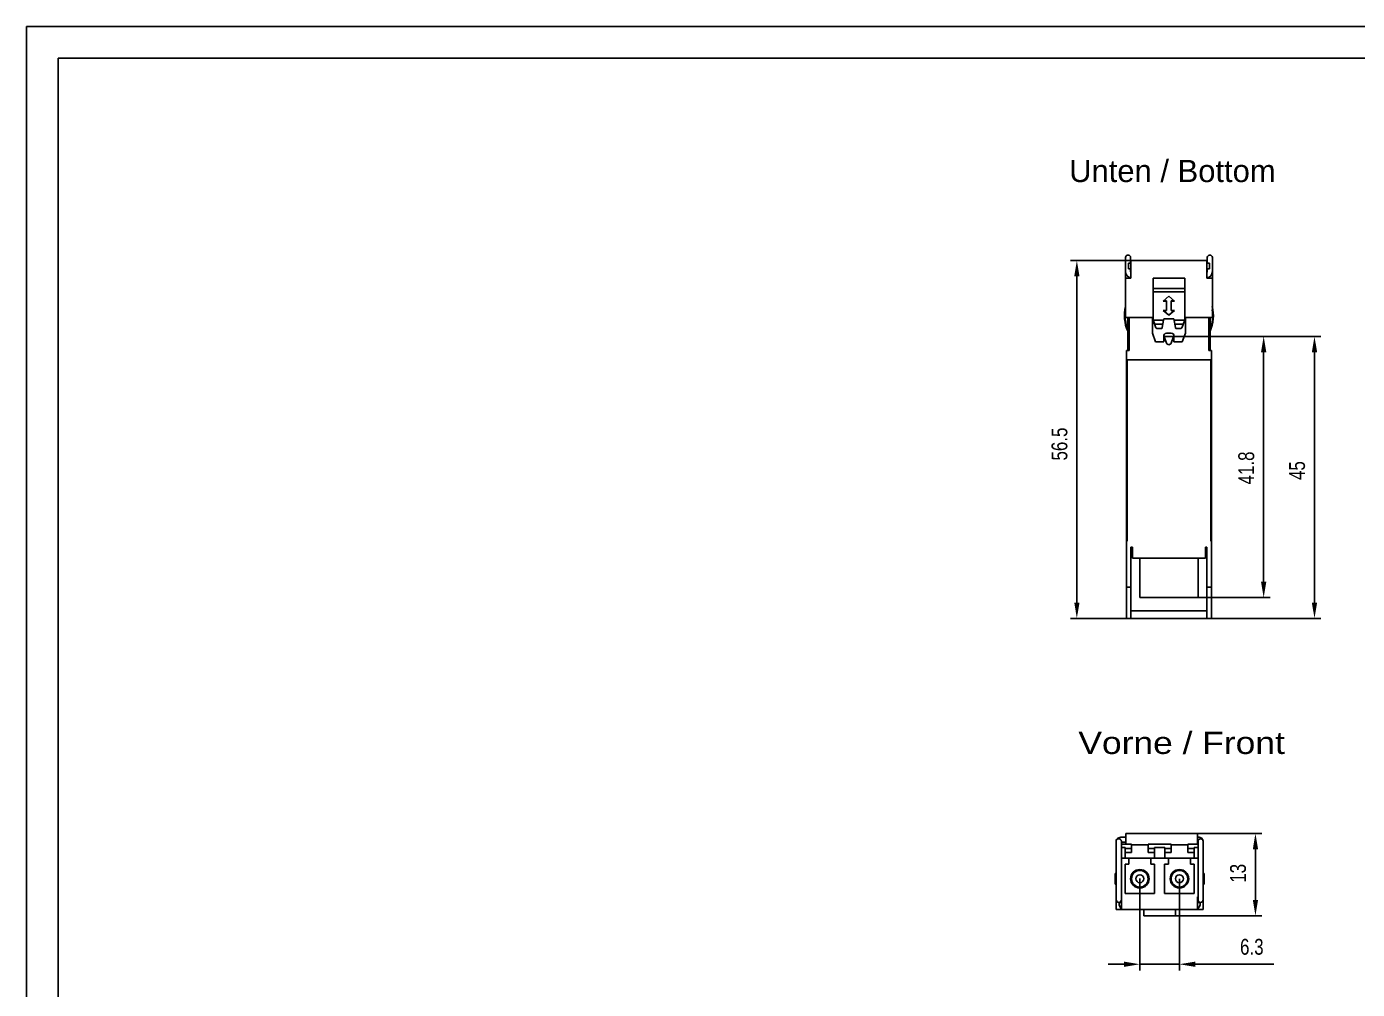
# Model space of a CAD drawing. Extents: x 941 to 1361, y -201 to 96.
# Drawn here: x 941.2 to 1151.2, y -55.9 to 96.1 of the extents above; entities that cross this region are included whole.
import ezdxf
from ezdxf.enums import TextEntityAlignment as Align

# ---------------------------------------------------------------- set-up
doc = ezdxf.new("R2010")
doc.units = 0
doc.header["$LTSCALE"] = 32.67
doc.header["$MEASUREMENT"] = 0
doc.header["$PDMODE"] = 3
doc.header["$PDSIZE"] = 0.3125
doc.layers.get('Defpoints').update_dxf_attribs({"linetype": 'CONTINUOUS'})
for name, color, linetype in [('10000_FRONT', 7, 'CONTINUOUS'), ('10100_DIM_FRONT', 7, 'CONTINUOUS'), ('10300_FRONT_GERMAN_ENGLISH', 7, 'CONTINUOUS'), ('14000_BOTTOM', 7, 'CONTINUOUS'), ('14100_DIM_BOTTOM', 7, 'CONTINUOUS'), ('14300_BOTTOM_GERMAN_ENGLISH', 7, 'CONTINUOUS'), ('90000_FRAME', 7, 'CONTINUOUS')]:
    doc.layers.add(name, color=color, linetype=linetype)
doc.styles.get("Standard").update_dxf_attribs({"font": 'txt', "width": 0.8})
doc.dimstyles.new('DIN_2.5_v001', dxfattribs={"dimtxt": 2.5, "dimasz": 2.5, "dimexe": 1, "dimexo": 0, "dimgap": 1.5, "dimtad": 1, "dimdec": 1, "dimdsep": 46, "dimtxsty": 'STANDARD', "dimcen": 3.5, "dimclrd": 256, "dimclre": 256, "dimclrt": 256, "dimadec": 0, "dimazin": 2, "dimtp": 0.1, "dimtm": 0.1, "dimtfac": 0.71, "dimtdec": 1, "dimtmove": 0, "dimatfit": 3, "dimfxl": 1, "dimlwd": -1, "dimlwe": -1, "dimarcsym": 0})

# ---------------------------------------------------------------- blocks, each defined once
blk = doc.blocks.new('*D47')
at = {"layer": '10100_DIM_FRONT'}
for p, q in [((1125.97, -31.23), (1136.13, -31.23)), ((1135.13, -33.73), (1135.13, -41.73)), ((1122.45, -44.23), (1136.13, -44.23))]:
    blk.add_line(p, q, dxfattribs=at)
for points in [[(1134.72, -33.73), (1135.55, -33.73), (1135.13, -31.23)], [(1134.72, -41.73), (1135.55, -41.73), (1135.13, -44.23)]]:
    blk.add_solid(points, dxfattribs=at)
at = {"layer": 'Defpoints', "color": 0}
for p in [(1125.97, -31.23), (1122.45, -44.23), (1135.13, -44.23)]:
    blk.add_point(p, dxfattribs=at)
at = {"layer": '10100_DIM_FRONT', "insert": (1131.13, -37.53), "char_height": 2.5, "attachment_point": 2, "rotation": 90}
blk.add_mtext('13', dxfattribs=at)
blk = doc.blocks.new('*D48')
at = {"layer": '10100_DIM_FRONT'}
for p, q in [((1116.89, -38.33), (1116.89, -52.88)), ((1123.14, -38.39), (1123.14, -52.88)), ((1114.39, -51.88), (1111.89, -51.88)), ((1116.89, -51.88), (1123.14, -51.88)), ((1125.64, -51.88), (1138.06, -51.88))]:
    blk.add_line(p, q, dxfattribs=at)
for points in [[(1114.39, -51.47), (1114.39, -52.3), (1116.89, -51.88)], [(1125.64, -51.47), (1125.64, -52.3), (1123.14, -51.88)]]:
    blk.add_solid(points, dxfattribs=at)
at = {"layer": 'Defpoints', "color": 0}
for p in [(1116.89, -38.33), (1123.14, -38.39), (1123.14, -51.88)]:
    blk.add_point(p, dxfattribs=at)
at = {"layer": '10100_DIM_FRONT', "insert": (1134.56, -47.88), "char_height": 2.5, "attachment_point": 2}
blk.add_mtext('6.3', dxfattribs=at)
blk = doc.blocks.new('*D50')
at = {"layer": '14100_DIM_BOTTOM'}
for p, q in [((1122.22, 47.22), (1137.43, 47.22)), ((1136.43, 44.72), (1136.43, 8.5)), ((1126.08, 6), (1137.43, 6))]:
    blk.add_line(p, q, dxfattribs=at)
for points in [[(1136.01, 44.72), (1136.85, 44.72), (1136.43, 47.22)], [(1136.01, 8.5), (1136.85, 8.5), (1136.43, 6)]]:
    blk.add_solid(points, dxfattribs=at)
at = {"layer": 'Defpoints', "color": 0}
for p in [(1122.22, 47.22), (1126.08, 6), (1136.43, 6)]:
    blk.add_point(p, dxfattribs=at)
at = {"layer": '14100_DIM_BOTTOM', "insert": (1132.43, 26.46), "char_height": 2.5, "attachment_point": 2, "rotation": 90}
blk.add_mtext('41.8', dxfattribs=at)
blk = doc.blocks.new('*D51')
at = {"layer": '14100_DIM_BOTTOM'}
for p, q in [((1122.22, 47.22), (1145.45, 47.22)), ((1144.45, 44.72), (1144.45, 5.22)), ((1128.18, 2.72), (1145.45, 2.72))]:
    blk.add_line(p, q, dxfattribs=at)
for points in [[(1144.03, 44.72), (1144.87, 44.72), (1144.45, 47.22)], [(1144.03, 5.22), (1144.87, 5.22), (1144.45, 2.72)]]:
    blk.add_solid(points, dxfattribs=at)
at = {"layer": 'Defpoints', "color": 0}
for p in [(1122.22, 47.22), (1128.18, 2.72), (1144.45, 2.72)]:
    blk.add_point(p, dxfattribs=at)
at = {"layer": '14100_DIM_BOTTOM', "insert": (1140.45, 26.05), "char_height": 2.5, "attachment_point": 2, "rotation": 90}
blk.add_mtext('45', dxfattribs=at)
blk = doc.blocks.new('*D52')
at = {"layer": '14100_DIM_BOTTOM'}
for p, q in [((1115.49, 59.22), (1105.95, 59.22)), ((1106.95, 5.22), (1106.95, 56.72)), ((1114.78, 2.72), (1105.95, 2.72))]:
    blk.add_line(p, q, dxfattribs=at)
for points in [[(1106.54, 56.72), (1107.37, 56.72), (1106.95, 59.22)], [(1106.54, 5.22), (1107.37, 5.22), (1106.95, 2.72)]]:
    blk.add_solid(points, dxfattribs=at)
at = {"layer": 'Defpoints', "color": 0}
for p in [(1106.95, 59.22), (1115.49, 59.22), (1114.78, 2.72)]:
    blk.add_point(p, dxfattribs=at)
at = {"layer": '14100_DIM_BOTTOM', "insert": (1102.95, 30.24), "char_height": 2.5, "attachment_point": 2, "rotation": 90}
blk.add_mtext('56.5', dxfattribs=at)

msp = doc.modelspace()

# ---------------------------------------------------------------- linework, layer by layer
at = {"layer": '10000_FRONT'}
for p, q in [((1125.97, -31.23), (1114.67, -31.23)), ((1114.67, -32.94), (1114.67, -31.23)), ((1125.97, -31.23), (1125.97, -32.94)), ((1113.16, -32.94), (1113.17, -32.94)), ((1113.16, -32.94), (1113.16, -33.44)), ((1113.16, -33.44), (1113.17, -33.44)), ((1113.16, -33.44), (1113.16, -35.16)), ((1113.17, -32.43), (1113.17, -33.94)), ((1113.96, -32.36), (1113.97, -32.43)), ((1114.67, -31.83), (1113.97, -31.83)), ((1113.97, -33.94), (1113.97, -32.43)), ((1113.97, -32.63), (1114.67, -32.63)), ((1113.97, -32.94), (1115.56, -32.94)), ((1113.97, -33.44), (1114.56, -33.44)), ((1114.56, -33.44), (1114.56, -35.16)), ((1115.56, -32.94), (1115.56, -33.63)), ((1115.56, -33.03), (1118.21, -33.03)), ((1118.21, -32.94), (1118.21, -33.63)), ((1118.21, -32.94), (1121.81, -32.94)), ((1119.21, -33.44), (1120.81, -33.44)), ((1119.21, -33.44), (1119.21, -35.16)), ((1120.81, -35.16), (1120.81, -33.44)), ((1121.81, -32.94), (1121.81, -33.63)), ((1121.81, -33.03), (1124.46, -33.03)), ((1126.07, -32.94), (1124.46, -32.94)), ((1124.46, -33.63), (1124.46, -32.94)), ((1125.46, -35.16), (1125.46, -33.44)), ((1126.07, -33.44), (1125.46, -33.44)), ((1126.07, -31.83), (1125.97, -31.83)), ((1125.97, -32.63), (1126.07, -32.63)), ((1126.07, -32.43), (1126.07, -33.94)), ((1126.87, -33.94), (1126.87, -32.43)), ((1113.16, -35.16), (1113.17, -35.16)), ((1113.16, -41.23), (1113.16, -35.16)), ((1113.17, -33.94), (1113.17, -34.8)), ((1113.17, -34.8), (1113.17, -41.23)), ((1113.97, -34.8), (1113.97, -33.94)), ((1113.97, -41.23), (1113.97, -34.8)), ((1113.97, -35.16), (1114.56, -35.16)), ((1114.56, -33.63), (1115.56, -33.63)), ((1114.56, -34.26), (1115.56, -34.26)), ((1114.56, -35.16), (1115.14, -35.16)), ((1115.14, -35.16), (1115.14, -36.06)), ((1118.64, -35.16), (1115.14, -35.16)), ((1115.56, -33.63), (1115.56, -34.26)), ((1119.21, -33.63), (1118.21, -33.63)), ((1118.21, -33.63), (1118.21, -34.26)), ((1119.21, -34.26), (1118.21, -34.26)), ((1118.64, -36.06), (1118.64, -35.16)), ((1119.21, -35.16), (1118.64, -35.16)), ((1119.21, -35.16), (1120.81, -35.16)), ((1121.81, -33.63), (1120.81, -33.63)), ((1121.81, -34.26), (1120.81, -34.26)), ((1121.39, -35.16), (1120.81, -35.16)), ((1121.39, -35.16), (1121.39, -36.06)), ((1124.89, -35.16), (1121.39, -35.16)), ((1121.81, -33.63), (1121.81, -34.26)), ((1125.46, -33.63), (1124.46, -33.63)), ((1124.46, -34.26), (1124.46, -33.63)), ((1125.46, -34.26), (1124.46, -34.26)), ((1125.46, -35.16), (1124.89, -35.16)), ((1124.89, -36.06), (1124.89, -35.16)), ((1126.07, -35.16), (1125.46, -35.16)), ((1126.07, -33.94), (1126.07, -34.8)), ((1126.07, -34.8), (1126.07, -41.23)), ((1126.87, -34.8), (1126.87, -33.94)), ((1126.87, -41.23), (1126.87, -34.8)), ((1112.99, -37.54), (1112.99, -39.24)), ((1112.99, -37.54), (1113.16, -37.54)), ((1114.55, -36.06), (1115.14, -36.06)), ((1114.55, -36.06), (1114.55, -40.73)), ((1118.64, -36.06), (1119.22, -36.06)), ((1119.22, -40.73), (1119.22, -36.06)), ((1120.8, -36.06), (1121.39, -36.06)), ((1120.8, -36.06), (1120.8, -40.73)), ((1124.89, -36.06), (1125.46, -36.06)), ((1125.46, -40.73), (1125.46, -36.06)), ((1126.86, -37.54), (1127.04, -37.54)), ((1127.04, -39.24), (1127.04, -37.54)), ((1113.16, -39.24), (1112.99, -39.24)), ((1127.04, -39.24), (1126.86, -39.24)), ((1113.17, -41.23), (1113.16, -41.23)), ((1113.16, -43.24), (1113.16, -41.23)), ((1113.17, -41.23), (1113.17, -41.73)), ((1113.97, -41.73), (1113.97, -41.23)), ((1114.01, -41.23), (1113.97, -41.23)), ((1114.01, -41.33), (1113.97, -41.33)), ((1114.01, -43.24), (1114.01, -41.23)), ((1119.22, -40.73), (1114.55, -40.73)), ((1125.46, -40.73), (1120.8, -40.73)), ((1126.01, -41.23), (1126.07, -41.23)), ((1126.01, -43.24), (1126.01, -41.23)), ((1126.07, -41.33), (1126.02, -41.33)), ((1126.07, -41.23), (1126.07, -41.73)), ((1126.86, -43.24), (1126.86, -41.76)), ((1126.87, -41.73), (1126.87, -41.23)), ((1114.01, -43.24), (1113.16, -43.24)), ((1113.57, -42.13), (1113.61, -42.13)), ((1114.01, -42.13), (1113.61, -42.13)), ((1113.61, -42.58), (1113.61, -42.13)), ((1113.61, -42.58), (1114.01, -43.24)), ((1114.01, -43.24), (1126.01, -43.24)), ((1117.51, -43.24), (1117.51, -44.23)), ((1122.51, -43.24), (1122.51, -44.23)), ((1126.01, -42.13), (1126.41, -42.13)), ((1126.01, -43.24), (1126.41, -42.58)), ((1126.86, -43.24), (1126.01, -43.24)), ((1126.41, -42.13), (1126.47, -42.13)), ((1126.41, -42.58), (1126.41, -42.13)), ((1122.51, -44.23), (1117.51, -44.23))]:
    msp.add_line(p, q, dxfattribs=at)
at = {"layer": '10000_FRONT', "flags": 128}
for points in [[(1113.98, -31.83), (1113.88, -31.83), (1113.71, -31.85), (1113.55, -31.91), (1113.41, -31.98), (1113.31, -32.07), (1113.23, -32.18), (1113.18, -32.3), (1113.17, -32.42), (1113.17, -32.44)], [(1113.17, -32.43), (1113.18, -32.35), (1113.22, -32.25), (1113.31, -32.16), (1113.42, -32.1), (1113.55, -32.08), (1113.67, -32.09), (1113.79, -32.14), (1113.88, -32.22), (1113.94, -32.32), (1113.96, -32.36)], [(1113.97, -32.43), (1113.97, -32.45), (1113.97, -32.47)], [(1126.87, -32.44), (1126.85, -32.31), (1126.81, -32.19), (1126.74, -32.09), (1126.65, -32), (1126.54, -31.93), (1126.4, -31.88), (1126.24, -31.84), (1126.07, -31.83), (1126.05, -31.83)], [(1126.07, -32.38), (1126.11, -32.27), (1126.18, -32.18), (1126.28, -32.12), (1126.41, -32.08), (1126.54, -32.09), (1126.66, -32.12), (1126.76, -32.19), (1126.83, -32.29), (1126.86, -32.39), (1126.87, -32.43)], [(1126.07, -32.43), (1126.07, -32.4), (1126.07, -32.38)]]:
    msp.add_lwpolyline(points, dxfattribs=at)
at = {"layer": '10000_FRONT'}
for centre, radius in [((1116.89, -38.39), 1.46), ((1116.89, -38.39), 1.31), ((1116.89, -38.39), 0.625), ((1123.14, -38.39), 1.46), ((1123.14, -38.39), 1.31), ((1123.14, -38.39), 0.625)]:
    msp.add_circle(centre, radius, dxfattribs=at)
for centre, start, end in [((1113.57, -41.73), 180, 270), ((1113.57, -41.73), 270, 0), ((1126.47, -41.73), 180, 360)]:
    msp.add_arc(centre, 0.4, start, end, dxfattribs=at)
at = {"layer": '14000_BOTTOM'}
for p, q in [((1114.63, 59.67), (1114.63, 59.17)), ((1114.63, 56.42), (1114.63, 59.22)), ((1114.63, 59.22), (1114.63, 59.22)), ((1114.63, 59.17), (1114.63, 57.47)), ((1115.08, 58.82), (1115.08, 57.92)), ((1115.08, 58.82), (1115.48, 58.82)), ((1115.43, 59.17), (1115.43, 59.67)), ((1115.48, 59.22), (1115.43, 59.22)), ((1115.43, 58.82), (1115.43, 59.17)), ((1115.48, 59.22), (1115.48, 58.82)), ((1115.48, 59.22), (1127.48, 59.22)), ((1115.48, 57.92), (1115.48, 58.82)), ((1127.48, 58.82), (1127.48, 59.22)), ((1127.48, 59.22), (1127.53, 59.22)), ((1127.48, 58.82), (1127.48, 57.92)), ((1127.48, 58.82), (1127.88, 58.82)), ((1127.53, 59.67), (1127.53, 59.17)), ((1127.53, 59.17), (1127.53, 58.82)), ((1127.88, 57.92), (1127.88, 58.82)), ((1128.33, 59.17), (1128.33, 59.67)), ((1128.33, 57.47), (1128.33, 59.17)), ((1115.48, 57.92), (1115.08, 57.92)), ((1115.43, 57.47), (1115.43, 57.92)), ((1115.48, 57.92), (1115.48, 56.42)), ((1127.88, 57.92), (1127.48, 57.92)), ((1127.48, 56.42), (1127.48, 57.92)), ((1127.53, 57.92), (1127.53, 57.47)), ((1128.33, 56.55), (1128.33, 57.47)), ((1128.33, 57.42), (1128.33, 56.42)), ((1115.48, 56.42), (1114.63, 56.42)), ((1114.63, 56.42), (1114.63, 50.22)), ((1123.98, 56.42), (1118.98, 56.42)), ((1118.98, 56.42), (1118.98, 54.82)), ((1118.98, 54.82), (1118.98, 54.26)), ((1123.98, 54.82), (1118.98, 54.82)), ((1123.98, 56.42), (1123.98, 54.82)), ((1123.98, 54.82), (1123.98, 54.26)), ((1128.33, 56.42), (1127.48, 56.42)), ((1128.33, 56.54), (1128.33, 56.56)), ((1128.33, 56.55), (1128.33, 56.54)), ((1128.33, 50.22), (1128.33, 56.42)), ((1118.98, 54.26), (1123.98, 54.26)), ((1118.98, 54.26), (1118.98, 49.82)), ((1121.47, 53.57), (1120.59, 52.82)), ((1120.59, 52.82), (1121.09, 52.82)), ((1120.61, 52.84), (1121.09, 52.84)), ((1121.09, 52.84), (1121.09, 52.82)), ((1121.09, 52.82), (1121.09, 51.32)), ((1122.34, 52.82), (1121.47, 53.57)), ((1121.84, 52.82), (1121.84, 52.84)), ((1121.84, 52.84), (1122.32, 52.84)), ((1121.84, 51.32), (1121.84, 52.82)), ((1121.84, 52.82), (1122.34, 52.82)), ((1123.98, 54.26), (1123.98, 49.82)), ((1121.09, 51.32), (1120.59, 51.32)), ((1120.59, 51.32), (1121.47, 50.57)), ((1120.61, 51.32), (1121.47, 50.58)), ((1121.47, 50.57), (1122.34, 51.32)), ((1121.47, 50.58), (1122.32, 51.32)), ((1121.47, 50.58), (1121.47, 50.57)), ((1122.34, 51.32), (1121.84, 51.32)), ((1114.63, 50.22), (1118.98, 50.22)), ((1114.98, 50.22), (1114.98, 45.02)), ((1115.18, 45.02), (1115.18, 50.22)), ((1118.87, 47.73), (1118.87, 50.22)), ((1118.98, 49.82), (1120.65, 49.82)), ((1118.98, 49.82), (1119.23, 49.14)), ((1119.43, 48.59), (1118.98, 49.82)), ((1120.51, 49.14), (1119.23, 49.14)), ((1120.3, 48.46), (1119.62, 48.46)), ((1120.4, 48.54), (1120.42, 48.66)), ((1120.65, 49.82), (1120.42, 48.66)), ((1120.65, 49.82), (1120.68, 50.02)), ((1120.68, 50.02), (1122.28, 50.02)), ((1122.32, 49.82), (1122.28, 50.02)), ((1122.52, 48.66), (1122.28, 50.02)), ((1123.98, 49.82), (1122.32, 49.82)), ((1123.71, 49.14), (1122.44, 49.14)), ((1123.32, 48.46), (1122.63, 48.46)), ((1123.98, 49.82), (1123.51, 48.59)), ((1123.98, 50.22), (1128.33, 50.22)), ((1124.07, 50.22), (1124.07, 47.73)), ((1127.78, 50.22), (1127.78, 45.02)), ((1127.98, 45.02), (1127.98, 50.22)), ((1119.37, 46.36), (1118.87, 47.73)), ((1120.69, 46.36), (1119.37, 46.36)), ((1120.69, 47.36), (1120.69, 46.36)), ((1122.22, 47.22), (1120.72, 47.22)), ((1120.72, 47.22), (1121.09, 46.18)), ((1121.09, 47.76), (1121.85, 47.76)), ((1121.84, 46.18), (1122.22, 47.22)), ((1122.25, 46.36), (1122.25, 47.36)), ((1123.57, 46.36), (1122.25, 46.36)), ((1124.07, 47.73), (1123.57, 46.36)), ((1114.78, 45.02), (1114.78, 43.52)), ((1114.78, 45.02), (1115.18, 45.02)), ((1128.18, 45.02), (1127.78, 45.02)), ((1128.18, 43.52), (1128.18, 45.02)), ((1114.78, 43.52), (1128.18, 43.52)), ((1114.78, 43.52), (1114.78, 30.22)), ((1114.88, 43.52), (1114.88, 14.92)), ((1128.08, 14.92), (1128.08, 43.52)), ((1128.18, 30.22), (1128.18, 43.52)), ((1114.78, 28.42), (1114.78, 30.22)), ((1114.78, 30.22), (1114.88, 30.22)), ((1128.08, 30.22), (1128.18, 30.22)), ((1128.18, 28.42), (1128.18, 30.22)), ((1114.88, 28.42), (1114.78, 28.42)), ((1114.78, 20.12), (1114.78, 28.42)), ((1128.18, 28.42), (1128.08, 28.42)), ((1128.18, 20.12), (1128.18, 28.42)), ((1114.78, 20.12), (1114.78, 18.32)), ((1114.78, 20.12), (1114.88, 20.12)), ((1128.08, 20.12), (1128.18, 20.12)), ((1128.18, 18.32), (1128.18, 20.12)), ((1114.88, 18.32), (1114.78, 18.32)), ((1114.78, 18.32), (1114.78, 14.92)), ((1128.18, 18.32), (1128.08, 18.32)), ((1128.18, 18.32), (1128.18, 14.92)), ((1114.78, 7.62), (1114.78, 14.92)), ((1114.88, 14.92), (1114.78, 14.92)), ((1128.18, 14.92), (1128.08, 14.92)), ((1128.18, 14.92), (1128.18, 7.62)), ((1115.48, 7.62), (1115.48, 13.95)), ((1115.73, 13.95), (1115.48, 13.95)), ((1115.73, 13.1), (1115.48, 13.1)), ((1115.73, 13.1), (1115.73, 13.95)), ((1115.73, 12.82), (1115.73, 13.1)), ((1115.73, 12.24), (1115.73, 12.82)), ((1127.48, 13.95), (1127.23, 13.95)), ((1127.23, 13.95), (1127.23, 13.1)), ((1127.23, 12.82), (1127.23, 13.1)), ((1127.48, 13.1), (1127.23, 13.1)), ((1127.23, 12.24), (1127.23, 12.82)), ((1127.48, 7.62), (1127.48, 13.95)), ((1127.23, 12.24), (1115.73, 12.24)), ((1116.88, 12.24), (1116.88, 6)), ((1126.08, 12.24), (1126.08, 6)), ((1114.78, 7.62), (1115.48, 7.62)), ((1114.78, 7.62), (1114.78, 2.72)), ((1115.48, 7.62), (1115.48, 2.72)), ((1127.48, 7.62), (1128.18, 7.62)), ((1127.48, 2.72), (1127.48, 7.62)), ((1128.18, 7.62), (1128.18, 2.72)), ((1126.08, 6), (1116.88, 6)), ((1114.78, 2.72), (1115.48, 2.72)), ((1115.48, 3.92), (1127.48, 3.92)), ((1115.48, 2.72), (1127.48, 2.72)), ((1127.48, 2.72), (1128.18, 2.72))]:
    msp.add_line(p, q, dxfattribs=at)
at = {"layer": '14000_BOTTOM', "flags": 128}
for points in [[(1119.51, 48.49), (1119.62, 48.46), (1119.62, 48.46)], [(1122.52, 48.66), (1122.53, 48.56), (1122.54, 48.54)]]:
    msp.add_lwpolyline(points, dxfattribs=at)
at = {"layer": '14000_BOTTOM'}
for centre, radius, start, end in [((1115.03, 59.67), 0.4, 90, 180), ((1115.03, 59.67), 0.4, 0, 90), ((1127.93, 59.67), 0.4, 0, 180), ((1115.63, 57.47), 1, 180, 261.2893), ((1115.63, 57.47), 0.2, 180, 221.3899), ((1127.33, 57.47), 0.2, 318.0485, 0), ((1127.33, 57.47), 1, 278.6074, 0), ((1120.46, 50.52), 6, 166.2077, 204.1002), ((1120.56, 50.52), 6, 171.0531, 201.6431), ((1122.5, 50.52), 6, 335.8998, 13.7923), ((1122.4, 50.52), 6, 338.3569, 8.9469), ((1119.62, 48.66), 0.2, 200, 237.0608), ((1120.3, 48.56), 0.1, 270, 350), ((1122.63, 48.56), 0.1, 190, 270), ((1123.32, 48.66), 0.2, 269.9985, 302.9407), ((1123.32, 48.66), 0.2, 302.9392, 340), ((1121.09, 47.36), 0.4, 90, 200.0715), ((1121.85, 47.36), 0.4, 339.9285, 90), ((1121.47, 46.32), 0.4, 200.0715, 339.9285)]:
    msp.add_arc(centre, radius, start, end, dxfattribs=at)
at = {"layer": '90000_FRAME'}
for points in [[(941.22, -200.86), (1361.22, -200.86), (1361.22, 96.14), (941.22, 96.14)], [(946.22, -195.86), (1356.22, -195.86), (1356.22, 91.14), (946.22, 91.14)]]:
    msp.add_lwpolyline(points, close=True, dxfattribs=at)

# ---------------------------------------------------------------- texts
at = {"layer": '10300_FRONT_GERMAN_ENGLISH', "width": 0.716117}
msp.add_text('Vorne / Front', height=3.5, dxfattribs=at).set_placement((1107.19, -18.69), (1139.77, -18.69), align=Align.FIT)
at = {"layer": '14300_BOTTOM_GERMAN_ENGLISH', "width": 0.681185}
msp.add_text('Unten / Bottom', height=3.5, dxfattribs=at).set_placement((1105.74, 71.6), (1138.32, 71.6), align=Align.FIT)

# ---------------------------------------------------------------- dimensions: what is measured, and where the dimension line sits
at = {"layer": '10100_DIM_FRONT'}
dim = msp.add_linear_dim(base=(1135.13, -44.23), p1=(1125.97, -31.23), p2=(1122.45, -44.23), angle=90, dimstyle='DIN_2.5_v001', dxfattribs=at)
dim.commit()
dim.dimension.update_dxf_attribs({"geometry": '*D47', "text_midpoint": (1135.13, -37.53), "dimtype": 160})
dim = msp.add_linear_dim(base=(1123.13924595, -51.88469318), p1=(1116.88924595, -38.3294906), p2=(1123.13924595, -38.3919906), dimstyle='DIN_2.5_v001', dxfattribs=at)
dim.commit()
dim.dimension.update_dxf_attribs({"geometry": '*D48', "text_midpoint": (1134.55574595, -51.88469318), "dimtype": 160})
at = {"layer": '14100_DIM_BOTTOM'}
dim = msp.add_linear_dim(base=(1106.95, 59.22), p1=(1114.78, 2.72), p2=(1115.49, 59.22), angle=270, dimstyle='DIN_2.5_v001', dxfattribs=at)
dim.commit()
dim.dimension.update_dxf_attribs({"geometry": '*D52', "text_midpoint": (1106.95, 30.24), "dimtype": 160})
for base, p2, text, picture, middle in [((1136.43, 6), (1126.08, 6), '41.8', '*D50', (1136.43, 26.46)), ((1144.45, 2.72), (1128.18, 2.72), '45', '*D51', (1144.45, 26.05))]:
    dim = msp.add_linear_dim(base=base, p1=(1122.22, 47.22), p2=p2, angle=90, text=text, dimstyle='DIN_2.5_v001', dxfattribs=at)
    dim.commit()
    dim.dimension.update_dxf_attribs({"geometry": picture, "text_midpoint": middle, "dimtype": 160})

doc.saveas('drawing.dxf')
